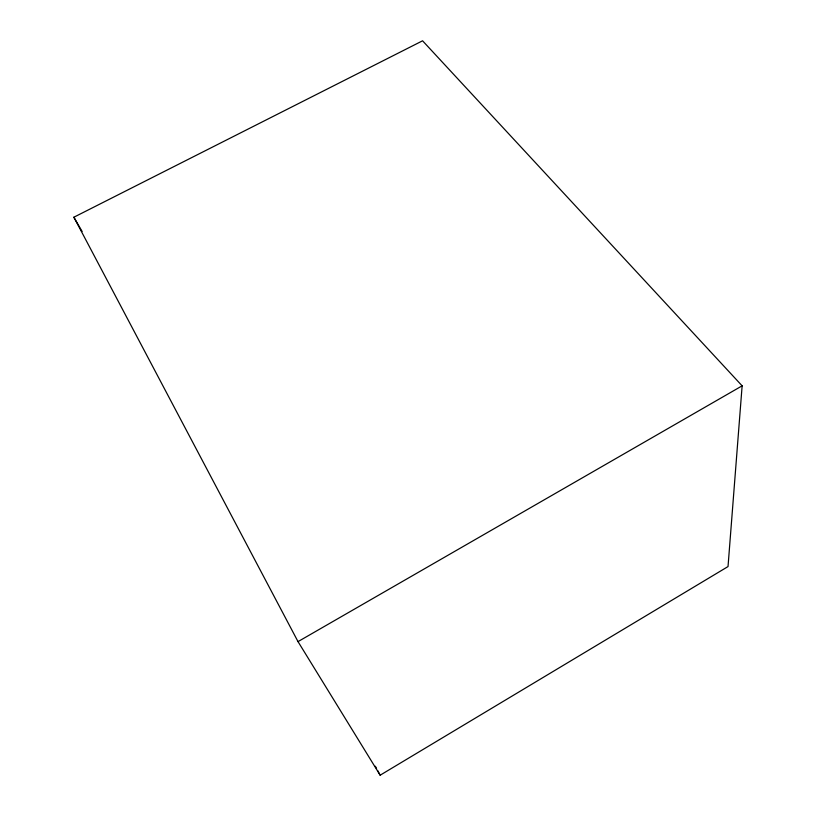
<?xml version="1.0" encoding="UTF-8"?>
<svg xmlns="http://www.w3.org/2000/svg" width="816" height="816" viewBox="0 0 816 816"><rect width="100%" height="100%" fill="white"/><g stroke="black" fill="none" stroke-linecap="round" stroke-linejoin="round"><path stroke-width="1.22" d="M742.132 385.835L728.025 566.569L380.154 775.2L298.013 641.621L73.868 217.219L422.576 40.8L742.132 385.835L298.013 641.621M73.868 217.219L82.13 231.479M375.35 766.224L376.553 768.468M377.757 770.712L380.154 775.2"/></g></svg>
